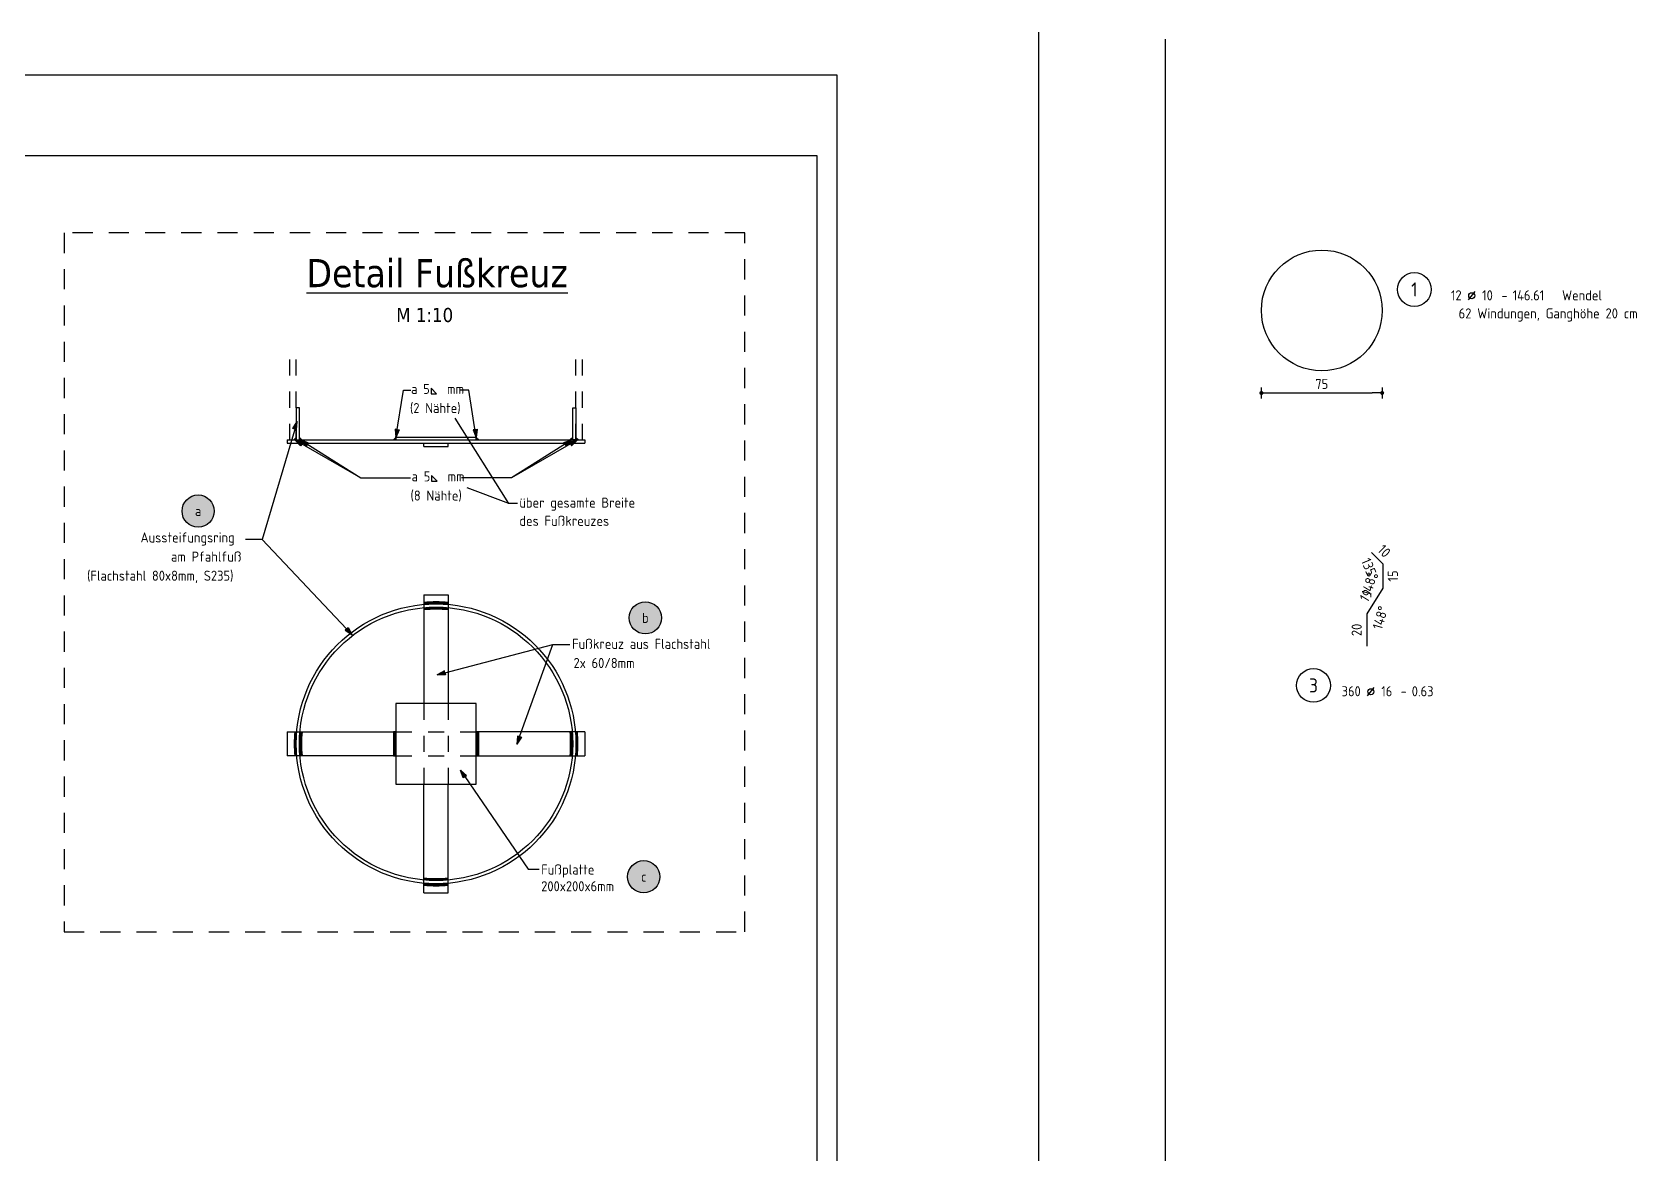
# Model space of a CAD drawing. Extents: x 15.6 to 35.4, y -17.8 to 3.5.
# Drawn here: x 25.45 to 35.42, y -3.43 to 3.53 of the extents above; entities that cross this region are included whole.
import ezdxf
from ezdxf.enums import TextEntityAlignment as Align

# ---------------------------------------------------------------- set-up
doc = ezdxf.new("R2010")
doc.units = 0
doc.header["$LTSCALE"] = 0.25
for name, pattern in [('AUSGEZOGEN', [1000.01, 1000, 0.01]), ('DOT', [0.175, 0.05, -0.125]), ('PUNKT', [0.175, 0.05, -0.125]), ('STRICHLINIE', [0.75, 0.5, -0.25])]:
    doc.linetypes.add(name, pattern=pattern)
for name, color, linetype in [('1__LINE_ACI_7', 7, 'Continuous'), ('DETAIL', 7, 'Continuous'), ('DRUEBER', 7, 'Continuous'), ('grau_hell', 7, 'Continuous'), ('HILFE', 7, 'Continuous'), ('MASSE', 7, 'Continuous'), ('OBJEKT', 7, 'Continuous'), ('POS', 7, 'Continuous'), ('RAHMEN', 7, 'Continuous'), ('RND', 7, 'Continuous'), ('TEXT', 7, 'Continuous')]:
    doc.layers.add(name, color=color, linetype=linetype)
doc.styles.add('helv', font='tahoma.ttf')
doc.styles.add('txt', font='isocp.shx')
doc.dimstyles.new('DOT_I', dxfattribs={"dimscale": 0.25, "dimtxt": 0.25, "dimasz": 0.25, "dimexe": 0.1, "dimexo": 0.3, "dimgap": 0.1, "dimtad": 1, "dimdec": 3, "dimzin": 3, "dimtxsty": 'txt', "dimblk": 'DOT', "dimblk1": 'DOT', "dimblk2": 'DOT', "dimsah": 1, "dimcen": 0.1, "dimse1": 1, "dimse2": 1, "dimazin": 0, "dimtfac": 1, "dimtdec": 4, "dimtix": 1, "dimtmove": 2, "dimatfit": 3, "dimfxl": 0, "dimtvp": 1, "dimtolj": 1, "dimtzin": 0, "dimarcsym": 0})

# ---------------------------------------------------------------- blocks, each defined once
blk = doc.blocks.new('DINA1')
at = {"layer": 'RAHMEN'}
for p, q in [((0, 59.4), (0, 0)), ((84.1, 59.4), (0, 59.4))]:
    blk.add_line(p, q, dxfattribs=at)
at = {"layer": 'RAHMEN', "color": 5}
for p, q in [((2, 58.9), (2, 0.5)), ((83.6, 58.9), (2, 58.9))]:
    blk.add_line(p, q, dxfattribs=at)
blk = doc.blocks.new('Pfeillinie')
at = {"layer": 'TEXT', "linetype": 'Continuous'}
blk.add_hatch(color=7, dxfattribs=at).paths.add_polyline_path([(0, 0), (-0.8, 0.2), (-0.8, 0), (-0.8, -0.2)])
at = {"layer": 'TEXT', "color": 7, "linetype": 'Continuous'}
for p, q in [((-0.8, 0), (-0.8, 0.2)), ((-0.8, 0.2), (0, 0)), ((-0.8, 0), (-0.8, -0.2)), ((-0.8, -0.2), (0, 0))]:
    blk.add_line(p, q, dxfattribs=at)
blk = doc.blocks.new('pos_ausz')
at = {"layer": 'grau_hell', "true_color": 0xfcfcfc}
blk.add_hatch(color=7, dxfattribs=at).paths.add_polyline_path([(-0.4, 0, 1), (0.4, 0, 1)])
at = {"layer": 'POS', "color": 1, "linetype": 'Continuous'}
blk.add_circle((0, 0), 0.4, dxfattribs=at)
at = {"layer": 'POS', "color": 7, "linetype": 'Continuous', "style": 'txt'}
blk.add_attdef('POSNAME', text='', height=0.25, dxfattribs=at).set_placement((0, 0), align=Align.MIDDLE)
blk.add_attdef('POSABM', (0.6, 0.05), '', height=0.25, dxfattribs=at)
blk = doc.blocks.new('RND_AUSZ')
at = {"layer": 'RND', "color": 7, "linetype": 'Continuous'}
blk.add_line((1.341, 0.262), (1.509, 0.466), dxfattribs=at)
at = {"layer": 'RND', "color": 1, "linetype": 'Continuous'}
blk.add_circle((0, 0.52), 0.42, dxfattribs=at)
at = {"layer": 'RND', "color": 7, "linetype": 'Continuous'}
blk.add_circle((1.425, 0.364), 0.075, dxfattribs=at)
at = {"layer": 'RND', "color": 7, "linetype": 'Continuous', "style": 'txt'}
blk.add_text('-', height=0.25, dxfattribs=at).set_placement((2.163, 0.25))
for tag, p in [('WIEOFT', (-0.536, 0.25)), ('STK', (1.174, 0.25))]:
    blk.add_attdef(tag, text='', height=0.25, dxfattribs=at).set_placement(p, align=Align.RIGHT)
at = {"layer": 'RND', "color": 1, "linetype": 'Continuous', "style": 'txt'}
blk.add_attdef('POS', text='', height=0.35, dxfattribs=at).set_placement((0, 0.52), align=Align.MIDDLE)
at = {"layer": 'RND', "color": 7, "linetype": 'Continuous', "style": 'txt'}
for tag, p in [('DS', (1.683, 0.25)), ('LANG', (2.441, 0.25)), ('TEXT', (3.669, 0.25))]:
    blk.add_attdef(tag, p, '', height=0.25, dxfattribs=at)
blk = doc.blocks.new('*D35')
at = {"layer": 'Defpoints', "color": 0, "linetype": 'AUSGEZOGEN', "transparency": 16777216}
for p in [(33.7912, 0.2286), (33.8059, 0.264), (33.8412, 0.2286), (33.8412, 0.1536)]:
    blk.add_point(p, dxfattribs=at)
at = {"layer": 'RND', "color": 0, "linetype": 'AUSGEZOGEN', "transparency": 16777216, "insert": (33.7604, 0.1952), "char_height": 0.0625, "attachment_point": 5, "rotation": 292.5, "style": 'txt'}
blk.add_mtext('\\A1;135°', dxfattribs=at)
blk = doc.blocks.new('DOT')
at = {"layer": 'MASSE', "color": 7, "linetype": 'Continuous'}
for p, q in [((0, 0), (-1, 0)), ((0, 0.54), (0, -0.54))]:
    blk.add_line(p, q, dxfattribs=at)
at = {"layer": 'MASSE', "color": 7, "linetype": 'Continuous', "const_width": 0.2}
blk.add_lwpolyline([(-0.1, 0, 1), (0.1, 0, 1)], format="xyb", close=True, dxfattribs=at)
blk = doc.blocks.new('*D36')
at = {"layer": 'Defpoints', "color": 0, "linetype": 'AUSGEZOGEN', "transparency": 16777216}
for p in [(33.8033, 0.1112), (33.8412, 0.1536), (33.8412, 0.0786), (33.7912, -0.0014)]:
    blk.add_point(p, dxfattribs=at)
at = {"layer": 'RND', "color": 0, "linetype": 'AUSGEZOGEN', "transparency": 16777216, "insert": (33.7571, 0.1028), "char_height": 0.0625, "attachment_point": 5, "rotation": 73.99731, "style": 'txt'}
blk.add_mtext('\\A1;148°', dxfattribs=at)
blk = doc.blocks.new('*D37')
at = {"layer": 'Defpoints', "color": 0, "linetype": 'AUSGEZOGEN', "transparency": 16777216}
for p in [(33.7412, -0.0814), (33.7912, -0.0014), (33.7412, -0.1814), (33.7792, -0.1139)]:
    blk.add_point(p, dxfattribs=at)
at = {"layer": 'RND', "color": 0, "linetype": 'AUSGEZOGEN', "transparency": 16777216, "insert": (33.8254, -0.1055), "char_height": 0.0625, "attachment_point": 5, "rotation": 73.99731, "style": 'txt'}
blk.add_mtext('\\A1;148°', dxfattribs=at)
blk = doc.blocks.new('*D47')
at = {"layer": 'Defpoints', "color": 0, "linetype": 'AUSGEZOGEN', "transparency": 16777216}
for p in [(33.0872, 1.6023), (33.8372, 1.6023), (33.8372, 1.2898)]:
    blk.add_point(p, dxfattribs=at)
at = {"layer": 'RND', "color": 0, "linetype": 'AUSGEZOGEN', "lineweight": -2, "transparency": 16777216}
blk.add_line((33.1497, 1.2898), (33.7747, 1.2898), dxfattribs=at)
at = {"layer": 'RND', "color": 0, "linetype": 'AUSGEZOGEN', "lineweight": -2, "transparency": 16777216, "xscale": 0.0625, "yscale": 0.0625, "zscale": 0.0625, "rotation": 180}
blk.add_blockref('DOT', (33.0872, 1.2898), dxfattribs=at)
at = {"layer": 'RND', "color": 0, "linetype": 'AUSGEZOGEN', "lineweight": -2, "transparency": 16777216, "xscale": 0.0625, "yscale": 0.0625, "zscale": 0.0625}
blk.add_blockref('DOT', (33.8372, 1.2898), dxfattribs=at)
at = {"layer": 'RND', "color": 0, "linetype": 'AUSGEZOGEN', "transparency": 16777216, "insert": (33.4622, 1.3461), "char_height": 0.0625, "attachment_point": 5, "style": 'txt'}
blk.add_mtext('\\A1;75', dxfattribs=at)

msp = doc.modelspace()

# ---------------------------------------------------------------- linework, layer by layer
at = {"layer": '1__LINE_ACI_7'}
for p, q in [((27.0802, 1.0011), (27.0923, 1.0011)), ((27.083, 1.0039), (27.0923, 1.0039)), ((27.0858, 1.0067), (27.0923, 1.0067)), ((27.0886, 1.0096), (27.0923, 1.0096)), ((27.0914, 1.0124), (27.0923, 1.0124)), ((27.1133, 1.0124), (27.1123, 1.0124)), ((27.116, 1.0096), (27.1123, 1.0096)), ((27.1189, 1.0067), (27.1123, 1.0067)), ((27.1217, 1.0039), (27.1123, 1.0039)), ((27.1245, 1.0011), (27.1123, 1.0011)), ((27.6989, 1.0011), (27.7111, 1.0011)), ((27.7017, 1.0039), (27.7111, 1.0039)), ((27.7045, 1.0067), (27.7111, 1.0067)), ((27.7073, 1.0096), (27.7111, 1.0096)), ((27.7101, 1.0124), (27.7111, 1.0124)), ((28.212, 1.0124), (28.2111, 1.0124)), ((28.2148, 1.0096), (28.2111, 1.0096)), ((28.2177, 1.0067), (28.2111, 1.0067)), ((28.2205, 1.0039), (28.2111, 1.0039)), ((28.2232, 1.0011), (28.2111, 1.0011)), ((28.7977, 1.0011), (28.8098, 1.0011)), ((28.8005, 1.0039), (28.8098, 1.0039)), ((28.8033, 1.0067), (28.8098, 1.0067)), ((28.8061, 1.0096), (28.8098, 1.0096)), ((28.8089, 1.0124), (28.8098, 1.0124)), ((28.8308, 1.0124), (28.8298, 1.0124)), ((28.8335, 1.0096), (28.8298, 1.0096)), ((28.8364, 1.0067), (28.8298, 1.0067)), ((28.8392, 1.0039), (28.8298, 1.0039)), ((28.842, 1.0011), (28.8298, 1.0011)), ((27.888, -0.0107), (27.888, -0.0233)), ((27.888, -0.0434), (27.888, -0.0559)), ((27.8908, -0.0105), (27.8908, -0.023)), ((27.8908, -0.0431), (27.8908, -0.0557)), ((27.8937, -0.0102), (27.8937, -0.0228)), ((27.8937, -0.0429), (27.8937, -0.0554)), ((27.8965, -0.01), (27.8965, -0.0226)), ((27.8965, -0.0427), (27.8965, -0.0552)), ((27.8992, -0.0098), (27.8992, -0.0223)), ((27.8992, -0.0425), (27.8992, -0.055)), ((27.9021, -0.0096), (27.9021, -0.0221)), ((27.9021, -0.0422), (27.9021, -0.0548)), ((27.9049, -0.0094), (27.9049, -0.0219)), ((27.9049, -0.0421), (27.9049, -0.0546)), ((27.9077, -0.0092), (27.9077, -0.0217)), ((27.9077, -0.0419), (27.9077, -0.0544)), ((27.9105, -0.009), (27.9105, -0.0216)), ((27.9105, -0.0417), (27.9105, -0.0542)), ((27.9133, -0.0089), (27.9133, -0.0214)), ((27.9133, -0.0415), (27.9133, -0.054)), ((27.9161, -0.0087), (27.9161, -0.0212)), ((27.9161, -0.0414), (27.9161, -0.0539)), ((27.9189, -0.0086), (27.9189, -0.0211)), ((27.9189, -0.0412), (27.9189, -0.0537)), ((27.9217, -0.0084), (27.9217, -0.0209)), ((27.9217, -0.0411), (27.9217, -0.0536)), ((27.9246, -0.0083), (27.9246, -0.0208)), ((27.9246, -0.041), (27.9246, -0.0535)), ((27.9274, -0.0082), (27.9274, -0.0207)), ((27.9274, -0.0408), (27.9274, -0.0533)), ((27.9302, -0.0081), (27.9302, -0.0206)), ((27.9302, -0.0407), (27.9302, -0.0532)), ((27.933, -0.008), (27.933, -0.0205)), ((27.933, -0.0406), (27.933, -0.0531)), ((27.9358, -0.0079), (27.9358, -0.0204)), ((27.9358, -0.0405), (27.9358, -0.053)), ((27.9386, -0.0078), (27.9386, -0.0203)), ((27.9386, -0.0405), (27.9386, -0.053)), ((27.9414, -0.0077), (27.9414, -0.0202)), ((27.9414, -0.0404), (27.9414, -0.0529)), ((27.9442, -0.0077), (27.9442, -0.0202)), ((27.9442, -0.0403), (27.9442, -0.0528)), ((27.947, -0.0076), (27.947, -0.0201)), ((27.947, -0.0403), (27.947, -0.0528)), ((27.9499, -0.0076), (27.9499, -0.0201)), ((27.9499, -0.0402), (27.9499, -0.0527)), ((27.9527, -0.0075), (27.9527, -0.02)), ((27.9527, -0.0402), (27.9527, -0.0527)), ((27.9554, -0.0075), (27.9554, -0.02)), ((27.9554, -0.0402), (27.9554, -0.0527)), ((27.9583, -0.0075), (27.9583, -0.02)), ((27.9583, -0.0402), (27.9583, -0.0527)), ((27.9611, -0.0075), (27.9611, -0.02)), ((27.9611, -0.0402), (27.9611, -0.0527)), ((27.9638, -0.0075), (27.9638, -0.02)), ((27.9638, -0.0402), (27.9638, -0.0527)), ((27.9667, -0.0075), (27.9667, -0.02)), ((27.9667, -0.0402), (27.9667, -0.0527)), ((27.9695, -0.0075), (27.9695, -0.02)), ((27.9695, -0.0402), (27.9695, -0.0527)), ((27.9723, -0.0076), (27.9723, -0.0201)), ((27.9723, -0.0402), (27.9723, -0.0527)), ((27.9752, -0.0076), (27.9752, -0.0201)), ((27.9752, -0.0403), (27.9752, -0.0528)), ((27.9779, -0.0077), (27.9779, -0.0202)), ((27.9779, -0.0403), (27.9779, -0.0528)), ((27.9807, -0.0077), (27.9807, -0.0202)), ((27.9807, -0.0404), (27.9807, -0.0529)), ((27.9836, -0.0078), (27.9836, -0.0203)), ((27.9836, -0.0405), (27.9836, -0.053)), ((27.9863, -0.0079), (27.9863, -0.0204)), ((27.9863, -0.0405), (27.9863, -0.053)), ((27.9891, -0.008), (27.9891, -0.0205)), ((27.9891, -0.0406), (27.9891, -0.0531)), ((27.992, -0.0081), (27.992, -0.0206)), ((27.992, -0.0407), (27.992, -0.0532)), ((27.9948, -0.0082), (27.9948, -0.0207)), ((27.9948, -0.0408), (27.9948, -0.0533)), ((27.9976, -0.0083), (27.9976, -0.0208)), ((27.9976, -0.041), (27.9976, -0.0535)), ((28.0004, -0.0084), (28.0004, -0.0209)), ((28.0004, -0.0411), (28.0004, -0.0536)), ((28.0032, -0.0086), (28.0032, -0.0211)), ((28.0032, -0.0412), (28.0032, -0.0537)), ((28.0061, -0.0087), (28.0061, -0.0212)), ((28.0061, -0.0414), (28.0061, -0.0539)), ((28.0088, -0.0089), (28.0088, -0.0214)), ((28.0088, -0.0415), (28.0088, -0.054)), ((28.0116, -0.009), (28.0116, -0.0216)), ((28.0116, -0.0417), (28.0116, -0.0542)), ((28.0145, -0.0092), (28.0145, -0.0217)), ((28.0145, -0.0419), (28.0145, -0.0544)), ((28.0173, -0.0094), (28.0173, -0.0219)), ((28.0173, -0.0421), (28.0173, -0.0546)), ((28.02, -0.0096), (28.02, -0.0221)), ((28.02, -0.0422), (28.02, -0.0548)), ((28.0229, -0.0098), (28.0229, -0.0223)), ((28.0229, -0.0425), (28.0229, -0.055)), ((28.0257, -0.01), (28.0257, -0.0226)), ((28.0257, -0.0427), (28.0257, -0.0552)), ((28.0285, -0.0102), (28.0285, -0.0228)), ((28.0285, -0.0429), (28.0285, -0.0554)), ((28.0313, -0.0105), (28.0313, -0.023)), ((28.0313, -0.0431), (28.0313, -0.0557)), ((28.0341, -0.0107), (28.0341, -0.0233)), ((28.0341, -0.0434), (28.0341, -0.0559)), ((27.0799, -0.883), (27.0924, -0.883)), ((27.0799, -0.8859), (27.0924, -0.8859)), ((27.0799, -0.8886), (27.0924, -0.8886)), ((27.0799, -0.8914), (27.0924, -0.8914)), ((27.0799, -0.8943), (27.0924, -0.8943)), ((27.08, -0.8745), (27.0925, -0.8745)), ((27.08, -0.8774), (27.0925, -0.8774)), ((27.08, -0.8802), (27.0925, -0.8802)), ((27.08, -0.897), (27.0925, -0.897)), ((27.0801, -0.8718), (27.0926, -0.8718)), ((27.0802, -0.8661), (27.0927, -0.8661)), ((27.0802, -0.869), (27.0927, -0.869)), ((27.0803, -0.8634), (27.0928, -0.8634)), ((27.0804, -0.8606), (27.0929, -0.8606)), ((27.0805, -0.8577), (27.093, -0.8577)), ((27.0806, -0.8549), (27.0931, -0.8549)), ((27.0807, -0.8521), (27.0932, -0.8521)), ((27.0809, -0.8493), (27.0934, -0.8493)), ((27.081, -0.8465), (27.0935, -0.8465)), ((27.0811, -0.8436), (27.0937, -0.8436)), ((27.0813, -0.8409), (27.0938, -0.8409)), ((27.0815, -0.8381), (27.094, -0.8381)), ((27.0816, -0.8352), (27.0942, -0.8352)), ((27.0818, -0.8324), (27.0944, -0.8324)), ((27.082, -0.8297), (27.0945, -0.8297)), ((27.0822, -0.8268), (27.0948, -0.8268)), ((27.0824, -0.824), (27.095, -0.824)), ((27.0827, -0.8212), (27.0952, -0.8212)), ((27.0829, -0.8184), (27.0954, -0.8184)), ((27.0831, -0.8156), (27.0957, -0.8156)), ((27.1126, -0.8802), (27.1251, -0.8802)), ((27.1126, -0.883), (27.1251, -0.883)), ((27.1126, -0.8859), (27.1251, -0.8859)), ((27.1126, -0.8886), (27.1251, -0.8886)), ((27.1126, -0.8914), (27.1251, -0.8914)), ((27.1126, -0.8943), (27.1251, -0.8943)), ((27.1126, -0.897), (27.1251, -0.897)), ((27.1127, -0.8718), (27.1253, -0.8718)), ((27.1127, -0.8745), (27.1252, -0.8745)), ((27.1127, -0.8774), (27.1252, -0.8774)), ((27.1128, -0.869), (27.1253, -0.869)), ((27.1129, -0.8661), (27.1254, -0.8661)), ((27.113, -0.8634), (27.1255, -0.8634)), ((27.1131, -0.8606), (27.1256, -0.8606)), ((27.1132, -0.8577), (27.1257, -0.8577)), ((27.1133, -0.8549), (27.1258, -0.8549)), ((27.1134, -0.8521), (27.1259, -0.8521)), ((27.1135, -0.8493), (27.126, -0.8493)), ((27.1136, -0.8465), (27.1262, -0.8465)), ((27.1138, -0.8436), (27.1263, -0.8436)), ((27.1139, -0.8409), (27.1265, -0.8409)), ((27.1141, -0.8381), (27.1266, -0.8381)), ((27.1143, -0.8352), (27.1268, -0.8352)), ((27.1145, -0.8324), (27.127, -0.8324)), ((27.1147, -0.8297), (27.1272, -0.8297)), ((27.1149, -0.8268), (27.1274, -0.8268)), ((27.1151, -0.824), (27.1276, -0.824)), ((27.1153, -0.8212), (27.1279, -0.8212)), ((27.1155, -0.8184), (27.1281, -0.8184)), ((27.1158, -0.8156), (27.1283, -0.8156)), ((27.6998, -0.9636), (27.6998, -0.8136)), ((27.7026, -0.9636), (27.7026, -0.8136)), ((27.7054, -0.9636), (27.7054, -0.8136)), ((27.7083, -0.9636), (27.7083, -0.8136)), ((28.2139, -0.9636), (28.2139, -0.8136)), ((28.2167, -0.9636), (28.2167, -0.8136)), ((28.2195, -0.9636), (28.2195, -0.8136)), ((28.2223, -0.9636), (28.2223, -0.8136)), ((28.8064, -0.8156), (28.7938, -0.8156)), ((28.8066, -0.8184), (28.7941, -0.8184)), ((28.8068, -0.8212), (28.7943, -0.8212)), ((28.8071, -0.824), (28.7945, -0.824)), ((28.8073, -0.8268), (28.7947, -0.8268)), ((28.8075, -0.8297), (28.795, -0.8297)), ((28.8077, -0.8324), (28.7952, -0.8324)), ((28.8079, -0.8352), (28.7953, -0.8352)), ((28.808, -0.8381), (28.7955, -0.8381)), ((28.8082, -0.8409), (28.7957, -0.8409)), ((28.8084, -0.8436), (28.7958, -0.8436)), ((28.8085, -0.8465), (28.796, -0.8465)), ((28.8086, -0.8493), (28.7961, -0.8493)), ((28.8088, -0.8521), (28.7963, -0.8521)), ((28.8089, -0.8549), (28.7964, -0.8549)), ((28.809, -0.8577), (28.7965, -0.8577)), ((28.8091, -0.8606), (28.7966, -0.8606)), ((28.8092, -0.8634), (28.7967, -0.8634)), ((28.8093, -0.8661), (28.7968, -0.8661)), ((28.8093, -0.869), (28.7968, -0.869)), ((28.8094, -0.8718), (28.7969, -0.8718)), ((28.8095, -0.8745), (28.797, -0.8745)), ((28.8095, -0.8774), (28.797, -0.8774)), ((28.8095, -0.8802), (28.797, -0.8802)), ((28.8095, -0.897), (28.797, -0.897)), ((28.8096, -0.883), (28.7971, -0.883)), ((28.8096, -0.8859), (28.7971, -0.8859)), ((28.8096, -0.8886), (28.7971, -0.8886)), ((28.8096, -0.8914), (28.7971, -0.8914)), ((28.8096, -0.8943), (28.7971, -0.8943)), ((28.839, -0.8156), (28.8265, -0.8156)), ((28.8393, -0.8184), (28.8267, -0.8184)), ((28.8395, -0.8212), (28.827, -0.8212)), ((28.8397, -0.824), (28.8272, -0.824)), ((28.8399, -0.8268), (28.8274, -0.8268)), ((28.8401, -0.8297), (28.8276, -0.8297)), ((28.8403, -0.8324), (28.8278, -0.8324)), ((28.8405, -0.8352), (28.828, -0.8352)), ((28.8407, -0.8381), (28.8282, -0.8381)), ((28.8409, -0.8409), (28.8283, -0.8409)), ((28.841, -0.8436), (28.8285, -0.8436)), ((28.8412, -0.8465), (28.8286, -0.8465)), ((28.8413, -0.8493), (28.8288, -0.8493)), ((28.8414, -0.8521), (28.8289, -0.8521)), ((28.8415, -0.8549), (28.829, -0.8549)), ((28.8417, -0.8577), (28.8291, -0.8577)), ((28.8418, -0.8606), (28.8292, -0.8606)), ((28.8418, -0.8634), (28.8293, -0.8634)), ((28.8419, -0.8661), (28.8294, -0.8661)), ((28.842, -0.869), (28.8295, -0.869)), ((28.8421, -0.8718), (28.8296, -0.8718)), ((28.8421, -0.8745), (28.8296, -0.8745)), ((28.8422, -0.8774), (28.8297, -0.8774)), ((28.8422, -0.8802), (28.8297, -0.8802)), ((28.8422, -0.883), (28.8297, -0.883)), ((28.8422, -0.8859), (28.8297, -0.8859)), ((28.8422, -0.8886), (28.8297, -0.8886)), ((28.8422, -0.8914), (28.8297, -0.8914)), ((28.8422, -0.8943), (28.8297, -0.8943)), ((28.8422, -0.897), (28.8297, -0.897)), ((27.08, -0.8998), (27.0925, -0.8998)), ((27.08, -0.9027), (27.0925, -0.9027)), ((27.0801, -0.9055), (27.0926, -0.9055)), ((27.0802, -0.9082), (27.0927, -0.9082)), ((27.0802, -0.9111), (27.0927, -0.9111)), ((27.0803, -0.9139), (27.0928, -0.9139)), ((27.0804, -0.9167), (27.0929, -0.9167)), ((27.0805, -0.9195), (27.093, -0.9195)), ((27.0806, -0.9223), (27.0931, -0.9223)), ((27.0807, -0.9251), (27.0932, -0.9251)), ((27.0809, -0.928), (27.0934, -0.928)), ((27.081, -0.9307), (27.0935, -0.9307)), ((27.0811, -0.9336), (27.0937, -0.9336)), ((27.0813, -0.9364), (27.0938, -0.9364)), ((27.0815, -0.9391), (27.094, -0.9391)), ((27.0816, -0.942), (27.0942, -0.942)), ((27.0818, -0.9448), (27.0944, -0.9448)), ((27.082, -0.9476), (27.0945, -0.9476)), ((27.0822, -0.9505), (27.0948, -0.9505)), ((27.0824, -0.9532), (27.095, -0.9532)), ((27.0827, -0.956), (27.0952, -0.956)), ((27.0829, -0.9589), (27.0954, -0.9589)), ((27.0831, -0.9616), (27.0957, -0.9616)), ((27.1127, -0.8998), (27.1252, -0.8998)), ((27.1127, -0.9027), (27.1252, -0.9027)), ((27.1127, -0.9055), (27.1253, -0.9055)), ((27.1128, -0.9082), (27.1253, -0.9082)), ((27.1129, -0.9111), (27.1254, -0.9111)), ((27.113, -0.9139), (27.1255, -0.9139)), ((27.1131, -0.9167), (27.1256, -0.9167)), ((27.1132, -0.9195), (27.1257, -0.9195)), ((27.1133, -0.9223), (27.1258, -0.9223)), ((27.1134, -0.9251), (27.1259, -0.9251)), ((27.1135, -0.928), (27.126, -0.928)), ((27.1136, -0.9307), (27.1262, -0.9307)), ((27.1138, -0.9336), (27.1263, -0.9336)), ((27.114, -0.9364), (27.1265, -0.9364)), ((27.1141, -0.9391), (27.1266, -0.9391)), ((27.1143, -0.942), (27.1268, -0.942)), ((27.1145, -0.9448), (27.127, -0.9448)), ((27.1147, -0.9476), (27.1272, -0.9476)), ((27.1149, -0.9505), (27.1274, -0.9505)), ((27.1151, -0.9532), (27.1276, -0.9532)), ((27.1153, -0.956), (27.1279, -0.956)), ((27.1156, -0.9589), (27.1281, -0.9589)), ((27.1158, -0.9616), (27.1283, -0.9616)), ((28.8064, -0.9616), (28.7938, -0.9616)), ((28.8066, -0.9589), (28.7941, -0.9589)), ((28.8068, -0.956), (28.7943, -0.956)), ((28.8071, -0.9532), (28.7945, -0.9532)), ((28.8073, -0.9505), (28.7947, -0.9505)), ((28.8075, -0.9476), (28.795, -0.9476)), ((28.8077, -0.9448), (28.7951, -0.9448)), ((28.8079, -0.942), (28.7953, -0.942)), ((28.808, -0.9391), (28.7955, -0.9391)), ((28.8082, -0.9364), (28.7957, -0.9364)), ((28.8084, -0.9336), (28.7958, -0.9336)), ((28.8085, -0.9307), (28.796, -0.9307)), ((28.8086, -0.928), (28.7961, -0.928)), ((28.8088, -0.9251), (28.7963, -0.9251)), ((28.8089, -0.9223), (28.7964, -0.9223)), ((28.809, -0.9195), (28.7965, -0.9195)), ((28.8091, -0.9167), (28.7966, -0.9167)), ((28.8092, -0.9139), (28.7967, -0.9139)), ((28.8093, -0.9082), (28.7968, -0.9082)), ((28.8093, -0.9111), (28.7968, -0.9111)), ((28.8094, -0.9055), (28.7969, -0.9055)), ((28.8095, -0.8998), (28.797, -0.8998)), ((28.8095, -0.9027), (28.797, -0.9027)), ((28.839, -0.9616), (28.8265, -0.9616)), ((28.8393, -0.9589), (28.8267, -0.9589)), ((28.8395, -0.956), (28.827, -0.956)), ((28.8397, -0.9532), (28.8272, -0.9532)), ((28.8399, -0.9505), (28.8274, -0.9505)), ((28.8401, -0.9476), (28.8276, -0.9476)), ((28.8403, -0.9448), (28.8278, -0.9448)), ((28.8405, -0.942), (28.828, -0.942)), ((28.8407, -0.9391), (28.8282, -0.9391)), ((28.8409, -0.9364), (28.8283, -0.9364)), ((28.841, -0.9336), (28.8285, -0.9336)), ((28.8412, -0.9307), (28.8286, -0.9307)), ((28.8413, -0.928), (28.8288, -0.928)), ((28.8414, -0.9251), (28.8289, -0.9251)), ((28.8415, -0.9223), (28.829, -0.9223)), ((28.8417, -0.9195), (28.8291, -0.9195)), ((28.8418, -0.9167), (28.8292, -0.9167)), ((28.8418, -0.9139), (28.8293, -0.9139)), ((28.8419, -0.9111), (28.8294, -0.9111)), ((28.842, -0.9082), (28.8295, -0.9082)), ((28.8421, -0.9027), (28.8296, -0.9027)), ((28.8421, -0.9055), (28.8296, -0.9055)), ((28.8422, -0.8998), (28.8297, -0.8998)), ((27.888, -1.7339), (27.888, -1.7213)), ((27.888, -1.7665), (27.888, -1.754)), ((27.8908, -1.7341), (27.8908, -1.7216)), ((27.8908, -1.7668), (27.8908, -1.7542)), ((27.8937, -1.7343), (27.8937, -1.7218)), ((27.8937, -1.767), (27.8937, -1.7544)), ((27.8965, -1.7346), (27.8965, -1.722)), ((27.8965, -1.7672), (27.8965, -1.7547)), ((27.8992, -1.7348), (27.8992, -1.7222)), ((27.8992, -1.7674), (27.8992, -1.7549)), ((27.9021, -1.735), (27.9021, -1.7224)), ((27.9021, -1.7676), (27.9021, -1.7551)), ((27.9049, -1.7352), (27.9049, -1.7226)), ((27.9049, -1.7678), (27.9049, -1.7553)), ((27.9077, -1.7354), (27.9077, -1.7228)), ((27.9077, -1.768), (27.9077, -1.7555)), ((27.9105, -1.7355), (27.9105, -1.723)), ((27.9105, -1.7682), (27.9105, -1.7557)), ((27.9133, -1.7357), (27.9133, -1.7232)), ((27.9133, -1.7684), (27.9133, -1.7558)), ((27.9161, -1.7359), (27.9161, -1.7233)), ((27.9161, -1.7685), (27.9161, -1.756)), ((27.9189, -1.736), (27.9189, -1.7235)), ((27.9189, -1.7687), (27.9189, -1.7561)), ((27.9217, -1.7361), (27.9217, -1.7236)), ((27.9217, -1.7688), (27.9217, -1.7563)), ((27.9246, -1.7363), (27.9246, -1.7238)), ((27.9246, -1.7689), (27.9246, -1.7564)), ((27.9274, -1.7364), (27.9274, -1.7239)), ((27.9274, -1.769), (27.9274, -1.7565)), ((27.9302, -1.7365), (27.9302, -1.724)), ((27.9302, -1.7691), (27.9302, -1.7566)), ((27.933, -1.7366), (27.933, -1.7241)), ((27.933, -1.7693), (27.933, -1.7567)), ((27.9358, -1.7367), (27.9358, -1.7242)), ((27.9358, -1.7693), (27.9358, -1.7568)), ((27.9386, -1.7368), (27.9386, -1.7243)), ((27.9386, -1.7694), (27.9386, -1.7569)), ((27.9414, -1.7368), (27.9414, -1.7243)), ((27.9414, -1.7695), (27.9414, -1.757)), ((27.9442, -1.7369), (27.9442, -1.7244)), ((27.9442, -1.7696), (27.9442, -1.757)), ((27.947, -1.737), (27.947, -1.7245)), ((27.947, -1.7696), (27.947, -1.7571)), ((27.9499, -1.737), (27.9499, -1.7245)), ((27.9499, -1.7696), (27.9499, -1.7571)), ((27.9527, -1.737), (27.9527, -1.7245)), ((27.9527, -1.7697), (27.9527, -1.7572)), ((27.9554, -1.7371), (27.9554, -1.7246)), ((27.9554, -1.7697), (27.9554, -1.7572)), ((27.9583, -1.7371), (27.9583, -1.7246)), ((27.9583, -1.7697), (27.9583, -1.7572)), ((27.9611, -1.7371), (27.9611, -1.7246)), ((27.9611, -1.7697), (27.9611, -1.7572)), ((27.9638, -1.7371), (27.9638, -1.7246)), ((27.9638, -1.7697), (27.9638, -1.7572)), ((27.9667, -1.7371), (27.9667, -1.7246)), ((27.9667, -1.7697), (27.9667, -1.7572)), ((27.9695, -1.737), (27.9695, -1.7245)), ((27.9695, -1.7697), (27.9695, -1.7572)), ((27.9723, -1.737), (27.9723, -1.7245)), ((27.9723, -1.7696), (27.9723, -1.7571)), ((27.9752, -1.737), (27.9752, -1.7245)), ((27.9752, -1.7696), (27.9752, -1.7571)), ((27.9779, -1.7369), (27.9779, -1.7244)), ((27.9779, -1.7696), (27.9779, -1.757)), ((27.9807, -1.7368), (27.9807, -1.7243)), ((27.9807, -1.7695), (27.9807, -1.757)), ((27.9836, -1.7368), (27.9836, -1.7243)), ((27.9836, -1.7694), (27.9836, -1.7569)), ((27.9863, -1.7367), (27.9863, -1.7242)), ((27.9863, -1.7693), (27.9863, -1.7568)), ((27.9891, -1.7366), (27.9891, -1.7241)), ((27.9891, -1.7693), (27.9891, -1.7567)), ((27.992, -1.7365), (27.992, -1.724)), ((27.992, -1.7691), (27.992, -1.7566)), ((27.9948, -1.7364), (27.9948, -1.7239)), ((27.9948, -1.769), (27.9948, -1.7565)), ((27.9976, -1.7363), (27.9976, -1.7238)), ((27.9976, -1.7689), (27.9976, -1.7564)), ((28.0004, -1.7361), (28.0004, -1.7236)), ((28.0004, -1.7688), (28.0004, -1.7563)), ((28.0032, -1.736), (28.0032, -1.7235)), ((28.0032, -1.7687), (28.0032, -1.7561)), ((28.0061, -1.7359), (28.0061, -1.7233)), ((28.0061, -1.7685), (28.0061, -1.756)), ((28.0088, -1.7357), (28.0088, -1.7232)), ((28.0088, -1.7684), (28.0088, -1.7558)), ((28.0116, -1.7355), (28.0116, -1.723)), ((28.0116, -1.7682), (28.0116, -1.7557)), ((28.0145, -1.7354), (28.0145, -1.7228)), ((28.0145, -1.768), (28.0145, -1.7555)), ((28.0173, -1.7352), (28.0173, -1.7226)), ((28.0173, -1.7678), (28.0173, -1.7553)), ((28.02, -1.735), (28.02, -1.7224)), ((28.02, -1.7676), (28.02, -1.7551)), ((28.0229, -1.7348), (28.0229, -1.7222)), ((28.0229, -1.7674), (28.0229, -1.7549)), ((28.0257, -1.7346), (28.0257, -1.722)), ((28.0257, -1.7672), (28.0257, -1.7547)), ((28.0285, -1.7343), (28.0285, -1.7218)), ((28.0285, -1.767), (28.0285, -1.7544)), ((28.0313, -1.7341), (28.0313, -1.7216)), ((28.0313, -1.7668), (28.0313, -1.7542)), ((28.0341, -1.7339), (28.0341, -1.7213)), ((28.0341, -1.7665), (28.0341, -1.754))]:
    msp.add_line(p, q, dxfattribs=at)
for points in [[(27.9302, 1.2844), (27.9639, 1.2844), (27.9302, 1.3204)], [(27.1123, 0.9983), (27.1123, 1.1983), (27.0923, 1.1983), (27.0923, 0.9983)], [(28.8098, 0.9983), (28.8098, 1.1983), (28.8298, 1.1983), (28.8298, 0.9983)], [(27.0923, 1.0133), (27.0773, 0.9983), (27.0923, 0.9983)], [(27.1123, 1.0133), (27.1273, 0.9983), (27.1123, 0.9983)], [(27.7111, 1.0133), (27.6961, 0.9983), (27.7111, 0.9983)], [(27.7111, 0.9983), (28.2111, 0.9983), (28.2111, 1.0133), (27.7111, 1.0133)], [(28.2111, 1.0133), (28.2261, 0.9983), (28.2111, 0.9983)], [(28.8098, 1.0133), (28.7948, 0.9983), (28.8098, 0.9983)], [(28.8298, 1.0133), (28.8448, 0.9983), (28.8298, 0.9983)], [(27.9336, 0.7412), (27.9672, 0.7412), (27.9336, 0.7771)], [(27.7111, -1.1386), (28.2111, -1.1386), (28.2111, -0.6386), (27.7111, -0.6386)], [(27.7111, -0.8136), (27.697, -0.8136), (27.697, -0.9636), (27.7111, -0.9636)], [(28.2111, -0.8136), (28.2252, -0.8136), (28.2252, -0.9636), (28.2111, -0.9636)]]:
    msp.add_lwpolyline(points, close=True, dxfattribs=at)
at = {"layer": 'DETAIL', "color": 102, "linetype": 'STRICHLINIE'}
msp.add_lwpolyline([(25.6503, 2.2833), (25.6503, -2.0551), (29.8788, -2.0551), (29.8788, 2.2833)], close=True, dxfattribs=at)
at = {"layer": 'DRUEBER', "color": 7, "linetype": 'DOT'}
for p, q in [((27.0523, 0.9983), (27.0523, 1.5498)), ((27.0923, 0.9983), (27.0923, 1.5498)), ((28.8298, 0.9983), (28.8298, 1.5498)), ((28.8698, 0.9983), (28.8698, 1.5498))]:
    msp.add_line(p, q, dxfattribs=at)
at = {"layer": 'DRUEBER', "color": 7, "linetype": 'PUNKT', "ltscale": 0.7}
for p, q in [((27.8861, -0.6386), (27.8861, -1.1386)), ((28.0361, -0.6386), (28.0361, -1.1386)), ((27.7111, -0.8136), (28.2111, -0.8136)), ((27.7111, -0.9636), (28.2111, -0.9636))]:
    msp.add_line(p, q, dxfattribs=at)
at = {"layer": 'HILFE', "color": 102, "linetype": 'AUSGEZOGEN'}
for p, q in [((28.4133, 0.6031), (28.0797, 1.1324)), ((28.4133, 0.6031), (28.1545, 0.7008)), ((28.4665, 0.6031), (28.4133, 0.6031))]:
    msp.add_line(p, q, dxfattribs=at)
at = {"layer": 'OBJEKT', "color": 7, "linetype": 'AUSGEZOGEN'}
for p, q in [((27.0361, 0.9983), (28.8861, 0.9983)), ((27.0361, 0.9983), (27.0361, 0.9783)), ((28.8861, 0.9983), (28.8861, 0.9783)), ((27.0361, 0.9783), (28.8861, 0.9783)), ((27.8861, 0.9583), (27.8861, 0.9783)), ((27.8861, 0.9783), (28.0361, 0.9783)), ((27.8861, 0.9583), (28.0361, 0.9583)), ((28.0361, 0.9583), (28.0361, 0.9783)), ((27.8861, 0.0364), (28.0361, 0.0364)), ((27.8861, 0.0364), (27.8861, -0.6386)), ((28.0361, 0.0364), (28.0361, -0.6386)), ((27.0361, -0.8136), (27.7111, -0.8136)), ((27.0361, -0.8136), (27.0361, -0.9636)), ((28.8861, -0.8136), (28.2111, -0.8136)), ((28.8861, -0.8136), (28.8861, -0.9636)), ((27.7111, -0.9636), (27.0361, -0.9636)), ((28.2111, -0.9636), (28.8861, -0.9636)), ((27.8861, -1.8136), (27.8861, -1.1386)), ((28.0361, -1.8136), (28.0361, -1.1386)), ((27.8861, -1.8136), (28.0361, -1.8136))]:
    msp.add_line(p, q, dxfattribs=at)
for radius in [0.8687, 0.8487]:
    msp.add_circle((27.9611, -0.8886), radius, dxfattribs=at)
for centre, radius, start, end in [((27.9611, -0.8777), 0.87, 85.05457, 94.94543), ((27.9611, -0.8727), 0.82, 84.7522, 95.2478), ((27.9501, -0.8886), 0.87, 175.05457, 184.94543), ((27.9451, -0.8886), 0.82, 174.7522, 185.2478), ((27.9771, -0.8886), 0.82, 354.7522, 5.2478), ((27.9771, -0.8886), 0.82, 354.7522, 5.2478), ((27.9721, -0.8886), 0.87, 355.05457, 4.94543), ((27.9721, -0.8886), 0.87, 355.05457, 4.94543), ((27.9611, -0.9046), 0.82, 264.7522, 275.2478), ((27.9611, -0.8996), 0.87, 265.05457, 274.94543)]:
    msp.add_arc(centre, radius, start, end, dxfattribs=at)
at = {"layer": 'POS', "color": 1, "linetype": 'AUSGEZOGEN'}
for centre in [(26.4834, 0.5565), (29.2609, -0.1065), (29.2508, -1.7138)]:
    msp.add_circle(centre, 0.1, dxfattribs=at)
at = {"layer": 'RND', "color": 1, "linetype": 'AUSGEZOGEN'}
for points in [[(31.7047, -10.0697), (31.7047, 3.5303)], [(32.4915, -10.1142), (32.4915, 3.4858)], [(33.7705, 0.2994), (33.8412, 0.2286), (33.8412, 0.0786), (33.7412, -0.0814), (33.7412, -0.2814)]]:
    msp.add_lwpolyline(points, dxfattribs=at)
at = {"layer": 'RND', "color": 102, "linetype": 'AUSGEZOGEN'}
for points in [[(27.7111, 1.0133), (27.7581, 1.3071), (27.8035, 1.3071)], [(28.2111, 1.0133), (28.164, 1.3071), (28.1118, 1.3071)], [(27.0992, 1.1117), (26.8809, 0.3798)], [(27.0836, 0.9983), (27.4933, 0.763)], [(27.1186, 0.9983), (27.4933, 0.763), (27.8014, 0.763)], [(28.8386, 0.9983), (28.4288, 0.763), (28.12, 0.763)], [(28.8036, 0.9983), (28.4288, 0.763)], [(27.4405, -0.2111), (26.8809, 0.3798), (26.7783, 0.3798)], [(27.9675, -0.4607), (28.6862, -0.2723), (28.7912, -0.2723)], [(28.4631, -0.8914), (28.6862, -0.2723)], [(28.1122, -1.0519), (28.534, -1.6676), (28.6005, -1.6676)]]:
    msp.add_lwpolyline(points, dxfattribs=at)
at = {"layer": 'RND', "color": 1, "linetype": 'AUSGEZOGEN'}
msp.add_circle((33.4622, 1.8023), 0.375, dxfattribs=at)

# ---------------------------------------------------------------- block references
at = {"layer": 'POS', "color": 7, "linetype": 'AUSGEZOGEN', "xscale": 0.25, "yscale": 0.25, "zscale": 0.25}
for p, values in [((26.4834, 0.5565), {'POSNAME': 'a'}), ((29.2609, -0.1065), {'POSNAME': 'b'}), ((29.2508, -1.7138), {'POSNAME': 'c'})]:
    msp.add_blockref('pos_ausz', p, dxfattribs=at).add_auto_attribs(values)
at = {"layer": 'RAHMEN', "xscale": 0.25, "yscale": 0.25, "zscale": 0.25, "rotation": 270}
msp.add_blockref('DINA1', (15.6029, 3.2629), dxfattribs=at)
at = {"layer": 'RND', "color": 7, "linetype": 'AUSGEZOGEN', "xscale": 0.25, "yscale": 0.25, "zscale": 0.25}
msp.add_blockref('RND_AUSZ', (34.0372, 1.8023), dxfattribs=at).add_auto_attribs({'POS': '1', 'STK': '12', 'DS': '10', 'LANG': '146.61', 'TEXT': 'Wendel'})
at = {"layer": 'RND', "color": 102, "linetype": 'AUSGEZOGEN'}
for p, xscale, yscale, zscale, rotation in [((27.0992, 1.1117), 0.0625, 0.0625, 0.0625, 71.3828238384178), ((27.0836, 0.9983), 0.0625, 0.0625, 0.0625, 149.2294592750493), ((27.1186, 0.9983), 0.0625, 0.0625, 0.0625, 146.5667975155847), ((27.7111, 1.0133), 0.0625, 0.0625, 0.0625, 260.8961460295923), ((28.2111, 1.0133), -0.06249999999999999, 0.0625, 0.0625, 99.10385397040767), ((28.8036, 0.9983), -0.0625, 0.0625, 0.0625, 212.8371033037031), ((28.8386, 0.9983), -0.06249999999999999, 0.06249999999999999, 0.0625, 210.3598725996235), ((27.4405, -0.2111), 0.06249999999999999, 0.06249999999999999, 0.06249999999999999, 312.7776804044841), ((27.9675, -0.4607), -0.06249999999999998, 0.06249999999999998, 0.06249999999999998, 14.98599334855662), ((28.4631, -0.8914), -0.06249999999999993, 0.0625, 0.0625, 71.60994314744644), ((28.1122, -1.0519), 0.0625, 0.0625, 0.0625, 124.2001031833384)]:
    msp.add_blockref('Pfeillinie', p, dxfattribs=dict(at, xscale=xscale, yscale=yscale, zscale=zscale, rotation=rotation))
at = {"layer": 'RND', "color": 1, "linetype": 'AUSGEZOGEN', "xscale": 0.25, "yscale": 0.25, "zscale": 0.25}
msp.add_blockref('RND_AUSZ', (33.4107, -0.6559), dxfattribs=at).add_auto_attribs({'POS': '3', 'STK': '360', 'DS': '16', 'LANG': '0.63'})

# ---------------------------------------------------------------- texts
at = {"layer": 'RND', "color": 7, "linetype": 'AUSGEZOGEN', "style": 'txt'}
msp.add_text('62 Windungen, Ganghöhe 20 cm', height=0.063, dxfattribs=at).set_placement((34.3122, 1.7523))
for s, rotation, p in [('10', 315, (33.8501, 0.3082)), ('15', 90, (33.9037, 0.1536)), ('19', 57.99462, (33.7382, 0.0318)), ('20', 90, (33.6787, -0.1814))]:
    msp.add_text(s, height=0.063, rotation=rotation, dxfattribs=at).set_placement(p, align=Align.MIDDLE)
at = {"layer": 'TEXT', "color": 5, "linetype": 'AUSGEZOGEN', "style": 'helv'}
msp.add_text('%%UDetail Fußkreuz', height=0.175, dxfattribs=at).set_placement((27.156, 1.9466))
at = {"layer": 'TEXT', "color": 1, "linetype": 'AUSGEZOGEN', "style": 'helv'}
msp.add_text('M 1:10', height=0.0875, dxfattribs=at).set_placement((27.7138, 1.7303))
at = {"layer": 'TEXT', "color": 7, "linetype": 'AUSGEZOGEN', "style": 'txt'}
for s, p in [('a 5   mm', (27.8058, 1.2837)), ('(2 Nähte)', (27.799, 1.1649)), ('a 5   mm', (27.8092, 0.7405)), ('(8 Nähte)', (27.8024, 0.6217)), ('über gesamte Breite', (28.4785, 0.5779)), ('des Fußkreuzes', (28.4785, 0.4646)), ('Aussteifungsring', (26.1254, 0.3614)), ('am Pfahlfuß', (26.3146, 0.2427)), ('(Flachstahl 80x8mm, S235)', (25.7935, 0.1239)), ('Fußkreuz aus Flachstahl', (28.806, -0.2992)), ('2x 60/8mm', (28.8148, -0.4179)), ('Fußplatte', (28.6141, -1.7003)), ('200x200x6mm', (28.6141, -1.804))]:
    msp.add_text(s, height=0.0625, dxfattribs=at).set_placement(p)

# ---------------------------------------------------------------- dimensions: what is measured, and where the dimension line sits
at = {"layer": 'RND', "color": 7, "linetype": 'AUSGEZOGEN'}
dim = msp.add_linear_dim(base=(33.8372, 1.2898), p1=(33.0872, 1.6023), p2=(33.8372, 1.6023), dimstyle='DOT_I', override={"dimdec": 0, "dimlfac": 100}, dxfattribs=at)
dim.commit()
dim.dimension.update_dxf_attribs({"geometry": '*D47', "text_midpoint": (33.4622, 1.3461)})
for base, center, p1, p2, picture, middle in [((33.7912, 0.2286), (33.8412, 0.2286), (33.8412, 0.1536), (33.8059, 0.264), '*D35', (33.7604, 0.1952)), ((33.8033, 0.1112), (33.8412, 0.0786), (33.7912, -0.0014), (33.8412, 0.1536), '*D36', (33.7571, 0.1028)), ((33.7792, -0.1139), (33.7412, -0.0814), (33.7412, -0.1814), (33.7912, -0.0014), '*D37', (33.8254, -0.1055))]:
    dim = msp.add_angular_dim_3p(base=base, center=center, p1=p1, p2=p2, dimstyle='DOT_I', override={"dimdec": 2, "dimadec": 0}, dxfattribs=at)
    dim.commit()
    dim.dimension.update_dxf_attribs({"geometry": picture, "text_midpoint": middle, "dimtype": 165})

doc.saveas('drawing.dxf')
